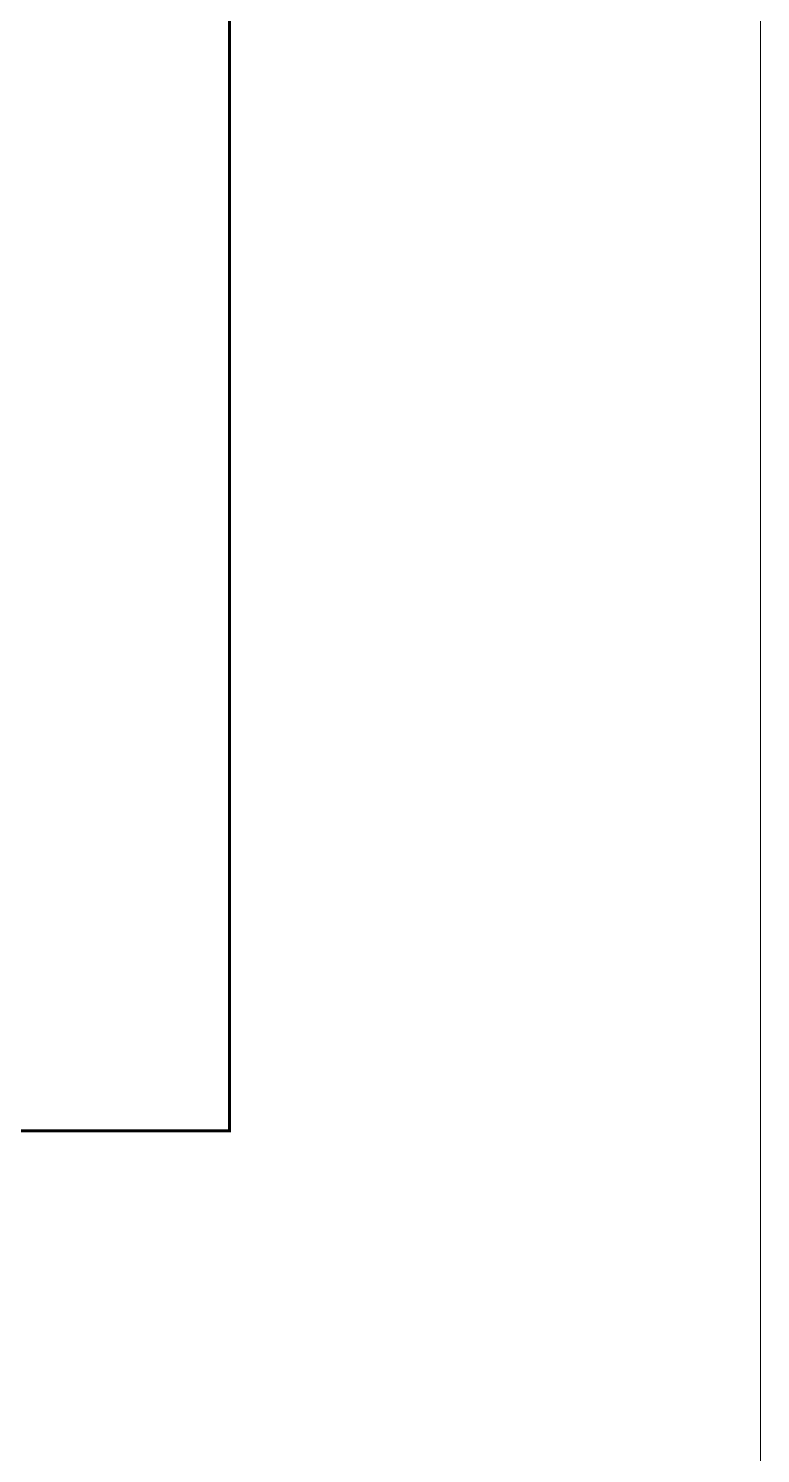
# Model space of a CAD drawing. Extents: x -1073 to 35213, y -1180 to 6950.
# Drawn here: x 6206.3 to 6455.1, y 519.9 to 1003.9 of the extents above; entities that cross this region are included whole.
import ezdxf

# ---------------------------------------------------------------- set-up
doc = ezdxf.new("R2010")
doc.units = 0
doc.header["$LTSCALE"] = 25
doc.linetypes.add('HIDDEN2', pattern=[4.7624999999999975, 3.174999999999998, -1.587499999999999])
doc.layers.add('21', color=9, linetype='Continuous', lineweight=9)
doc.layers.add('40A', color=9, linetype='Continuous', lineweight=9)

msp = doc.modelspace()

# ---------------------------------------------------------------- linework, layer by layer
at = {"layer": '21', "linetype": 'HIDDEN2', "ltscale": 0.1, "const_width": 1}
msp.add_lwpolyline([(5944.633004378702, 2029.502401471189), (5944.633004378702, 629.5024014711889), (6274.633004378702, 629.5024014711889), (6274.633004378702, 2029.502401471189)], close=True, dxfattribs=at)
at = {"layer": '40A'}
msp.add_lwpolyline([(80, 4190.000000004657), (6455.057816442692, 4190.000000004657), (6455.057816442692, 15), (80, 15)], close=True, dxfattribs=at)

doc.saveas('drawing.dxf')
